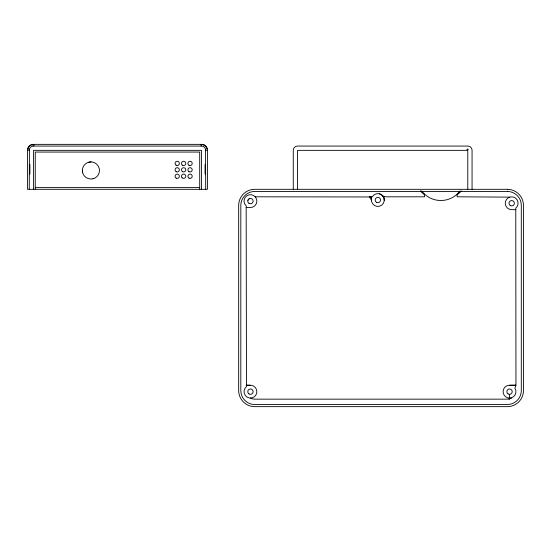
<?xml version="1.0" encoding="UTF-8"?>
<svg xmlns="http://www.w3.org/2000/svg" width="551" height="551" viewBox="0 0 551 551"><rect width="100%" height="100%" fill="white"/><g stroke="black" fill="none" stroke-linecap="round" stroke-linejoin="round"><path stroke-width="0.83" d="M515.956 209.655L511.672 209.655A6.426 6.426 0 0 1 505.522 201.377A6.426 6.426 0 0 1 515.226 197.885A6.426 6.426 0 0 1 515.77 208.182L515.956 385.239L514.909 388.145A6.426 6.426 0 0 1 511.617 397.732L509.53 398.855L509.53 398.084A6.426 6.426 0 0 1 503.159 390.845A6.426 6.426 0 0 1 511.149 385.445M384.267 200.295C384.426 197.341 382.311 194.489 379.425 193.794M201.514 144.569C204.228 143.935 207.548 147.186 207.41 150.237L207.41 189.317L27.55 189.317L27.55 150.237C27.564 147.11 30.305 144.369 33.432 144.355L201.528 144.355M246.166 207.52L246.345 206.04A6.426 6.426 0 0 1 246.896 195.743A6.426 6.426 0 0 1 256.601 199.242A6.426 6.426 0 0 1 250.45 207.52L246.166 207.52L246.483 386.609A6.426 6.426 0 0 0 247.268 397.237A6.426 6.426 0 0 0 256.814 392.505A6.426 6.426 0 0 0 248.832 385.445M29.265 189.317L29.41 149.238M247.888 200.309L249.348 198.656M203.987 145.891L204.421 145.14M509.689 197.127L457.116 196.81L457.116 194.668L461.235 190.853M457.116 194.668L459.658 192.526M207.004 148.846L207.217 148.791A6.013 6.013 0 0 0 202.968 144.541M250.45 398.084L250.581 398.084A8.568 8.568 0 0 0 254.727 399.151L507.388 399.151L509.758 398.793M508.828 399.034L510.219 398.669L510.219 398.084M88.89 162.152L91.115 161.911M207.19 150.251L205.681 150.237M510.074 385.259L515.956 385.239L509.53 385.239M29.279 150.237L27.77 150.251M29.265 164.604L29.906 164.604L29.906 173.847L29.265 173.847M205.695 164.618L205.055 164.618L205.055 173.84L205.695 173.84M35.257 187.602L199.703 187.602M255.237 196.81L372.2 196.969A6.426 6.426 0 0 1 382.869 196.011A6.426 6.426 0 0 1 379.584 206.205A6.426 6.426 0 0 1 371.477 199.207L371.429 200.295M383.014 196.204L384.274 196.81L424.573 196.81L424.573 194.668L422.176 192.526M250.45 385.239L246.166 385.239L249.906 385.259M511.535 398.084L509.53 398.084L510.219 398.669M28.576 149.018L27.743 148.791A6.013 6.013 0 0 1 31.992 144.541L32.213 145.381M382.917 196.08L384.274 196.81M424.573 194.668L420.661 190.832A23.645 23.645 0 0 0 421.901 192.251M205.551 149.238L205.695 189.317M82.347 170.266L82.581 172.491M509.53 394.337L509.53 398.855M472.062 189.317L472.062 150.347A4.284 4.284 0 0 0 467.778 146.063L297.554 146.063A4.284 4.284 0 0 0 293.27 150.347L293.27 189.317M467.778 189.317L467.778 150.347L297.554 150.347L297.554 189.317M201.418 189.317L201.418 150.347L33.542 150.347L33.542 189.317M201.163 144.355L201.163 146.063M199.703 189.317L199.703 152.062L35.257 152.062L35.257 189.317M33.818 144.355L33.818 146.063M460.588 191.583A23.968 23.968 0 0 1 459.913 192.285M459.975 191.08A24.086 24.086 0 0 1 421.756 191.08M29.265 150.347A4.284 4.284 0 0 1 33.542 146.063L201.418 146.063A4.284 4.284 0 0 1 205.695 150.347M371.477 199.207L371.422 200.02L369.315 196.797L371.422 196.81L371.477 199.207M468.054 149.321L467.062 149.259L468.054 149.321M92.926 178.799L90.701 179.034A8.568 8.568 0 0 1 82.361 171.017A8.568 8.568 0 0 1 89.627 162.008A8.568 8.568 0 0 1 99.235 168.461L99.469 170.679A8.568 8.568 0 0 1 92.926 178.799M507.388 189.317L254.727 189.317A16.062 16.062 0 0 0 238.673 205.378L238.673 390.59A16.062 16.062 0 0 0 254.727 406.645L507.388 406.645A16.062 16.062 0 0 0 523.45 390.59L523.45 205.378A16.062 16.062 0 0 0 507.388 189.317M507.388 191.459L254.727 191.459A13.92 13.92 0 0 0 240.815 205.378L240.815 390.59A13.92 13.92 0 0 0 254.727 404.51L507.388 404.51A13.92 13.92 0 0 0 521.308 390.59L521.308 205.378A13.92 13.92 0 0 0 507.388 191.459M249.011 393.917A2.679 2.679 0 0 0 253.123 391.775A2.679 2.679 0 0 0 249.21 389.288A2.679 2.679 0 0 0 249.011 393.917M249.011 203.353A2.679 2.679 0 0 0 253.123 201.205A2.679 2.679 0 0 0 249.21 198.718A2.679 2.679 0 0 0 249.011 203.353M510.24 205.495A2.679 2.679 0 0 0 514.345 203.347A2.679 2.679 0 0 0 510.433 200.86A2.679 2.679 0 0 0 510.24 205.495M508.098 393.917A2.679 2.679 0 0 0 512.21 391.775A2.679 2.679 0 0 0 508.291 389.288A2.679 2.679 0 0 0 508.098 393.917M376.416 202.279A2.679 2.679 0 0 0 380.521 200.137A2.679 2.679 0 0 0 376.608 197.651A2.679 2.679 0 0 0 376.416 202.279M188.993 171.685A2.142 2.142 0 0 0 192.209 169.832A2.142 2.142 0 0 0 188.993 167.979A2.142 2.142 0 0 0 188.993 171.685M182.574 165.266A2.142 2.142 0 0 0 185.783 163.406A2.142 2.142 0 0 0 182.574 161.553A2.142 2.142 0 0 0 182.574 165.266M176.148 171.685A2.142 2.142 0 0 0 179.357 169.832A2.142 2.142 0 0 0 176.148 167.979A2.142 2.142 0 0 0 176.148 171.685M182.574 171.685A2.142 2.142 0 0 0 185.783 169.832A2.142 2.142 0 0 0 182.574 167.979A2.142 2.142 0 0 0 182.574 171.685M182.126 177.766A2.142 2.142 0 0 0 185.715 176.809A2.142 2.142 0 0 0 183.09 174.185A2.142 2.142 0 0 0 182.126 177.766M176.148 165.266A2.142 2.142 0 0 0 179.357 163.406A2.142 2.142 0 0 0 176.148 161.553A2.142 2.142 0 0 0 176.148 165.266M188.993 178.111A2.142 2.142 0 0 0 192.209 176.258A2.142 2.142 0 0 0 188.993 174.398A2.142 2.142 0 0 0 188.993 178.111M188.993 165.266A2.142 2.142 0 0 0 192.209 163.406A2.142 2.142 0 0 0 188.993 161.553A2.142 2.142 0 0 0 188.993 165.266M176.148 178.111A2.142 2.142 0 0 0 179.357 176.258A2.142 2.142 0 0 0 176.148 174.398A2.142 2.142 0 0 0 176.148 178.111"/></g></svg>
